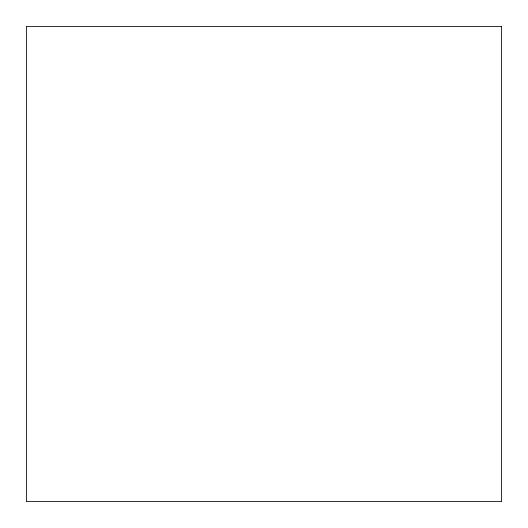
<?xml version="1.0" encoding="UTF-8"?>
<svg xmlns="http://www.w3.org/2000/svg" width="528" height="528" viewBox="0 0 528 528"><rect width="100%" height="100%" fill="white"/><g stroke="black" fill="none" stroke-linecap="round" stroke-linejoin="round"><path stroke-width="0.79" d="M501.6 26.4L26.4 26.4L26.4 501.6L501.6 501.6L501.6 26.4"/></g></svg>
